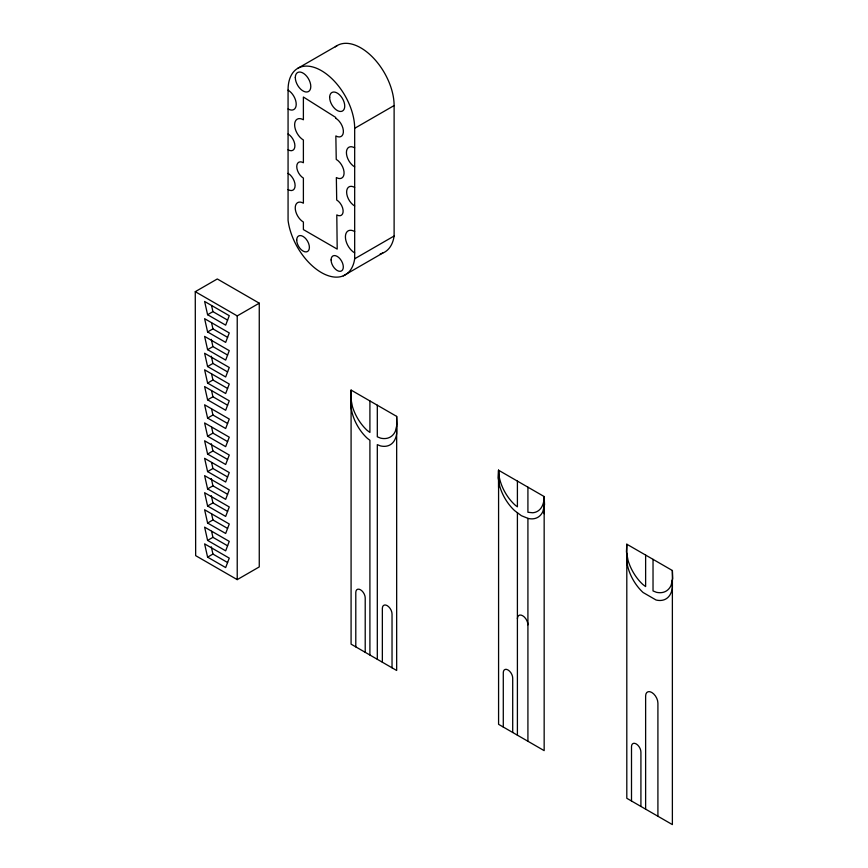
<?xml version="1.0" encoding="UTF-8"?>
<svg xmlns="http://www.w3.org/2000/svg" width="868" height="868" viewBox="0 0 868 868"><rect width="100%" height="100%" fill="white"/><g stroke="black" fill="none" stroke-linecap="round" stroke-linejoin="round"><path stroke-width="1.3" d="M517.404 481.111L517.404 506.825L515.473 505.404A32.224 18.608 60 0 1 498.579 470.239L498.199 477.921L499.827 486.557A32.908 18.998 60 0 0 514.594 510.612L521.364 515.69L528.145 518.446A32.908 18.998 60 0 0 542.912 511.426L544.54 504.677L544.16 496.55L498.579 470.239L498.579 724.324L544.16 750.636L544.16 506.25M351.084 399.616L351.084 407.255A32.528 18.781 60 0 0 367.424 438.405L369.909 440.271L369.909 655.025M498.579 479.939L498.579 487.415M626.805 553.751L626.805 561.379A32.528 18.781 60 0 0 643.09 592.508L656.089 600.016A32.528 18.781 60 0 0 672.385 587.701L672.375 580.063M377.309 405.215L377.309 436.799L380.64 438.156A32.886 18.988 60 0 0 395.374 431.19L397.023 424.474L396.665 416.39L351.084 390.079L350.726 397.75L352.375 406.365A32.886 18.988 60 0 0 367.11 430.344L369.909 432.438L369.909 400.94M498.579 470.239L498.579 479.787M653.029 559.35L653.029 590.934L656.349 592.28A32.886 18.988 60 0 0 671.094 585.314L672.733 578.609L672.375 570.515L626.805 544.203L626.446 551.885L628.085 560.489A32.886 18.988 60 0 0 642.83 584.468L645.629 586.573L645.629 555.075M544.171 513.682L544.16 496.55A32.224 18.608 60 0 1 532.768 512.76L527.918 512.283L527.918 487.176M297.822 68.301L337.261 45.527M354.676 128.312A47.1 27.19 60 0 0 321.366 70.633A47.1 27.19 60 0 0 288.067 89.86L288.067 220.331A47.653 27.516 60 0 0 321.366 272.552A47.653 27.516 60 0 0 354.676 258.783L354.676 128.312L394.115 105.549A47.1 27.19 60 0 0 372.198 56.756A47.1 27.19 60 0 0 335.298 46.861M195.267 291.681L217.304 278.964L259.261 303.182L259.261 566.913L237.224 579.629L195.658 555.65L195.267 291.681L237.224 315.909L259.261 303.182M207.593 314.715L225.669 325.153L229.261 315.681L204.62 301.456L207.593 314.715L212.931 311.634L227.611 320.118M207.593 331.945L225.669 342.383L229.261 332.921L204.62 318.686L207.593 331.945L212.931 328.874L227.611 337.348M354.676 258.783L394.115 236.009L394.115 105.549M207.593 349.663L225.669 360.101L229.261 350.639L204.62 336.404L207.593 349.663L212.931 346.592L227.611 355.066M343.305 275.84L382.745 253.065M207.593 366.524L225.669 376.962L229.261 367.5L204.62 353.265L207.593 366.524L212.931 363.453L227.611 371.927M207.593 383.081L225.669 393.519L229.261 384.047L204.62 369.822L207.593 383.081L212.931 380L227.611 388.473M207.593 399.833L225.669 410.271L229.261 400.81L204.62 386.575L207.593 399.833L212.931 396.763L227.611 405.237M207.593 418.072L225.669 428.51L229.261 419.049L204.62 404.814L207.593 418.072L212.931 415.002L227.611 423.476M207.593 436.213L225.669 446.651L229.261 437.179L204.62 422.955L207.593 436.213L212.931 433.132L227.611 441.617M207.593 454.062L225.669 464.499L229.261 455.038L204.62 440.803L207.593 454.062L212.931 450.98L227.611 459.465M207.593 471.584L225.669 482.022L229.261 472.561L204.62 458.326L207.593 471.584L212.931 468.514L227.611 476.988M207.593 488.901L225.669 499.339L229.261 489.877L204.62 475.642L207.593 488.901L212.931 485.83L227.611 494.304M207.593 505.99L225.669 516.427L229.261 506.955L204.62 492.731L207.593 505.99L212.931 502.908L227.611 511.382M207.593 523.035L225.669 533.473L229.261 524.012L204.62 509.776L207.593 523.035L212.931 519.954L227.611 528.438M207.593 540.406L225.669 550.844L229.261 541.382L204.62 527.147L207.593 540.406L212.931 537.335L227.611 545.809M207.593 557.137L225.669 567.574L229.261 558.113L204.62 543.878L207.593 557.137L212.931 554.066L227.611 562.54M211.575 305.612L212.931 311.634M211.575 322.842L212.931 328.874M211.304 339.355L212.931 346.592M211.304 356.216L212.931 363.453M211.575 373.967L212.931 380M211.575 390.73L212.931 396.763M211.575 408.969L212.931 415.002M211.575 427.11L212.931 433.132M211.304 443.754L212.931 450.98M211.575 462.481L212.931 468.514M211.304 478.594L212.931 485.83M211.304 495.671L212.931 502.908M211.575 513.932L212.931 519.954M211.575 531.303L212.931 537.335M211.304 546.829L212.931 554.066M396.665 425.938L396.665 433.566A32.528 18.781 60 0 1 380.368 445.881L377.309 444.633L377.309 659.3M672.375 570.515L672.375 824.6L626.805 798.289L626.805 544.203M657.911 816.245L657.911 703.091A8.691 5.013 60 0 0 651.77 692.447A8.691 5.013 60 0 0 645.629 695.995L645.629 809.16M640.92 806.437L640.92 752.068A6.651 3.841 60 0 0 636.211 743.919A6.651 3.841 60 0 0 631.503 746.632L631.503 801.001M544.16 496.55L544.16 506.098M527.918 518.348L527.918 741.261M517.404 512.728L517.404 735.196M512.706 732.473L512.706 678.103A6.651 3.841 60 0 0 507.997 669.955A6.651 3.841 60 0 0 503.288 672.667L503.288 727.037M396.665 416.39L396.665 670.476L351.084 644.154L351.084 390.079M392.032 667.796L392.032 614.001A6.846 3.949 60 0 0 387.193 605.625A6.846 3.949 60 0 0 382.354 608.414L382.354 662.208M365.211 652.313L365.211 597.943A6.651 3.841 60 0 0 360.502 589.784A6.651 3.841 60 0 0 355.793 592.508L355.793 646.877M237.224 315.909L237.224 579.629M394.115 236.009A47.653 27.516 60 0 1 380.238 253.879M288.067 173.34A9.96 5.75 60 0 1 295.109 185.546A9.96 5.75 60 0 1 288.067 189.604M354.676 166.895A11.664 6.738 60 0 1 346.419 152.605A11.664 6.738 60 0 1 354.676 147.842M288.067 133.998A9.678 5.588 60 0 1 294.903 145.846A9.678 5.588 60 0 1 288.067 149.806M288.067 90.142A11.523 6.651 60 0 1 296.216 104.258A11.523 6.651 60 0 1 288.067 108.967M354.676 205.998A11.382 6.575 60 0 1 346.625 192.056A11.382 6.575 60 0 1 354.676 187.412M354.676 252.903A13.096 7.562 60 0 1 345.41 236.877A13.096 7.562 60 0 1 354.676 231.528M517.404 618.765A7.432 4.286 60 0 1 522.655 615.727A7.432 4.286 60 0 1 527.918 624.83M335.742 118.254L335.634 117.364L303.388 97.021L303.388 119.773A12.38 7.15 60 0 0 294.632 124.829A12.38 7.15 60 0 0 303.388 139.987L303.388 162.739A9.396 5.425 60 0 0 296.748 166.569A9.396 5.425 60 0 0 303.388 178.07L303.388 203.199A11.523 6.651 60 0 0 295.239 207.908A11.523 6.651 60 0 0 303.388 222.024L303.388 229.586L337.196 249.105L336.795 214.917L338.368 215.589A9.103 5.262 60 0 0 343.088 210.164A9.103 5.262 60 0 0 336.697 200.009L336.35 177.56L338.27 178.385A11.1 6.412 60 0 0 344.021 171.766A11.1 6.412 60 0 0 336.241 159.397L335.851 135.951L337.728 136.753A10.817 6.239 60 0 0 343.327 130.308A10.817 6.239 60 0 0 335.742 118.254M295.304 77.556A10.958 6.326 60 0 0 306.925 92.008A10.958 6.326 60 0 0 306.925 76.514A10.958 6.326 60 0 0 295.304 77.556M329.656 97.39A10.676 6.163 60 0 0 340.972 111.473A10.676 6.163 60 0 0 340.972 96.381A10.676 6.163 60 0 0 329.656 97.39M331.088 259.923A8.647 4.991 60 0 0 340.256 271.326A8.647 4.991 60 0 0 340.256 259.098A8.647 4.991 60 0 0 331.088 259.923M296.715 240.078A8.962 5.175 60 0 0 306.22 251.904A8.962 5.175 60 0 0 306.22 239.221A8.962 5.175 60 0 0 296.715 240.078"/></g></svg>
